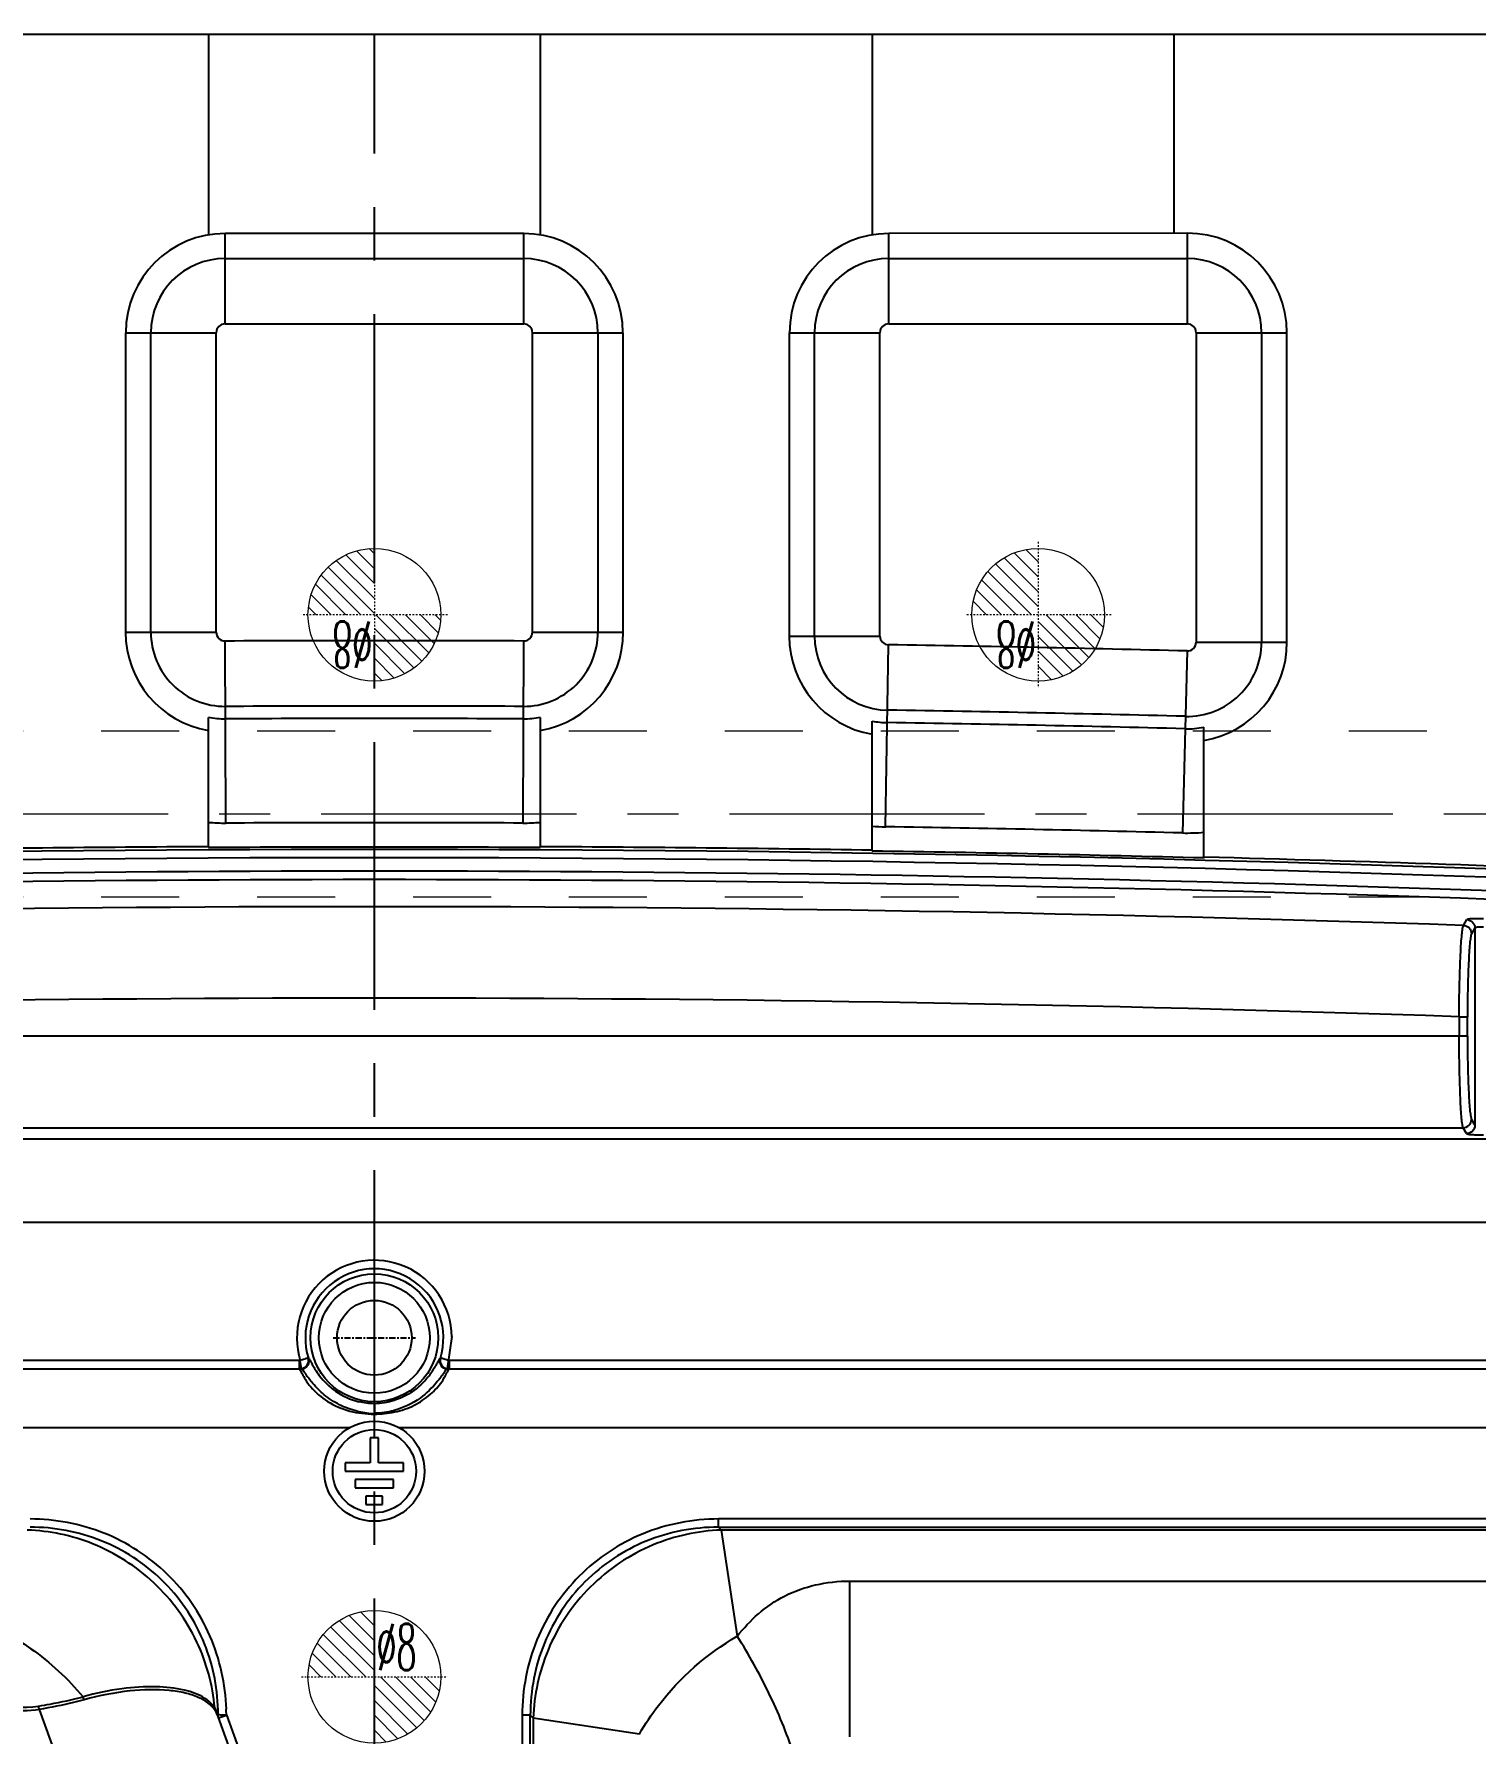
# Model space of a CAD drawing. Header units: millimetres. Extents: x 2634 to 3034, y 1430 to 1883.
# Drawn here: x 2813.1 to 2900, y 1780.2 to 1882.7 of the extents above; entities that cross this region are included whole.
import ezdxf
from ezdxf.enums import TextEntityAlignment as Align

# ---------------------------------------------------------------- set-up
doc = ezdxf.new("R2010")
doc.units = ezdxf.units.MM
doc.linetypes.add('CENTER', pattern=[0.6, 0.375, -0.075, 0.075, -0.075])
doc.linetypes.add('HIDDEN', pattern=[0.2, 0.1, -0.1])
doc.layers.add('cool', color=153, linetype='HIDDEN', lineweight=9)
doc.layers.add('epin', color=13, linetype='Continuous', lineweight=9)
doc.layers.add('DEFAULT_2', color=8, linetype='HIDDEN')
doc.styles.add('TXT05', font='txt.shx', dxfattribs={"width": 0.5, "bigfont": 'gbcbig.shx'})

# ---------------------------------------------------------------- blocks, each defined once
blk = doc.blocks.new('epin_ejp_8')
at = {"layer": 'epin'}
h = blk.add_hatch(dxfattribs=at)
h.set_pattern_fill('_ANSI31', color=123, scale=0.2, angle=90)
h.set_pattern_definition([(135, (170.5, -113), (-0.4490128, -0.4490128), [])])
h.paths.add_polyline_path([(0, 4, 0.414214), (-4, 0), (0, 0)])
h.paths.add_polyline_path([(4, 0), (0, 0), (0, -4, 0.414214)])
at = {"layer": 'epin', "color": 1, "linetype": 'CENTER', "ltscale": 0.16}
for p, q in [((0, -4.4), (0, 4.4)), ((-4.4, 0), (4.4, 0))]:
    blk.add_line(p, q, dxfattribs=at)
at = {"layer": 'epin'}
blk.add_circle((0, 0), 4, dxfattribs=at)
at = {"layer": 'epin', "color": 6, "style": 'TXT05', "width": 0.5}
blk.add_text('%%c8', height=2.8, dxfattribs=at).set_placement((1.33, 1.8), align=Align.MIDDLE)

msp = doc.modelspace()

# ---------------------------------------------------------------- linework, layer by layer
at = {"color": 7, "linetype": 'Continuous'}
for p, q in [((2678.63, 1882.67), (2988.63, 1882.67)), ((2823.63, 1882.67), (2823.63, 1870.59)), ((2843.63, 1882.67), (2843.63, 1870.59)), ((2863.63, 1882.67), (2863.63, 1870.59)), ((2881.81, 1882.67), (2881.81, 1870.67)), ((2824.63, 1865.2), (2824.63, 1870.65)), ((2842.63, 1870.65), (2824.63, 1870.65)), ((2842.63, 1865.2), (2842.63, 1870.65)), ((2882.63, 1870.67), (2864.63, 1870.65)), ((2864.63, 1865.2), (2864.63, 1870.65)), ((2882.63, 1865.2), (2882.63, 1870.67)), ((2824.63, 1869.14), (2842.63, 1869.14)), ((2864.63, 1869.14), (2882.63, 1869.14)), ((2818.63, 1864.67), (2818.63, 1846.62)), ((2818.63, 1864.67), (2824.1, 1864.67)), ((2820.16, 1846.62), (2820.16, 1864.67)), ((2824.1, 1846.62), (2824.1, 1864.67)), ((2824.63, 1865.2), (2842.63, 1865.2)), ((2843.15, 1864.67), (2843.15, 1846.62)), ((2843.15, 1864.67), (2848.63, 1864.67)), ((2847.09, 1864.67), (2847.09, 1846.62)), ((2848.63, 1846.62), (2848.63, 1864.67)), ((2858.63, 1864.67), (2858.63, 1846.39)), ((2858.63, 1864.67), (2864.1, 1864.67)), ((2860.16, 1846.39), (2860.16, 1864.67)), ((2864.1, 1846.39), (2864.1, 1864.67)), ((2864.63, 1865.2), (2882.63, 1865.2)), ((2883.15, 1864.67), (2883.15, 1846.02)), ((2883.15, 1864.67), (2888.63, 1864.67)), ((2887.09, 1864.67), (2887.09, 1846.02)), ((2888.63, 1846.02), (2888.63, 1864.67)), ((2818.63, 1846.62), (2824.1, 1846.62)), ((2843.15, 1846.62), (2848.63, 1846.62)), ((2858.63, 1846.39), (2864.1, 1846.39)), ((2824.68, 1835.12), (2824.63, 1846.09)), ((2842.62, 1846.09), (2842.57, 1835.12)), ((2864.44, 1834.89), (2864.62, 1845.86)), ((2882.61, 1845.49), (2882.33, 1834.52)), ((2883.15, 1846.02), (2888.63, 1846.02)), ((2823.63, 1833.69), (2823.63, 1841.49)), ((2843.63, 1841.49), (2843.63, 1833.69)), ((2863.63, 1833.48), (2863.63, 1841.27)), ((2883.63, 1833.06), (2883.63, 1840.9)), ((2899.27, 1828.95), (2899.48, 1829.3)), ((2899.96, 1828.8), (2899.75, 1828.45)), ((2899.96, 1828.8), (2899.96, 1816.91)), ((2899.01, 1823.45), (2899.01, 1822.27)), ((2899.01, 1823.45), (2899.51, 1823.45)), ((2899.51, 1822.27), (2899.51, 1823.45)), ((2899.51, 1822.27), (2763.13, 1822.27)), ((2763.04, 1816.76), (2899.25, 1816.76)), ((2899.46, 1816.41), (2899.25, 1816.76)), ((2899.75, 1817.26), (2899.96, 1816.91)), ((2903.56, 1816.07), (2763.12, 1816.07)), ((2763.93, 1811.06), (2903.32, 1811.06)), ((2838.29, 1804.17), (2838.02, 1802.24)), ((2829.12, 1802.2), (2709.19, 1802.2)), ((2829.16, 1802.73), (2760.19, 1802.73)), ((2760.19, 1802.23), (2829.09, 1802.23)), ((2829.09, 1802.73), (2829.09, 1802.23)), ((2829.09, 1802.23), (2829.12, 1802.2)), ((2829.29, 1802.78), (2829.16, 1802.74)), ((2829.23, 1802.24), (2829.16, 1802.74)), ((2829.23, 1802.24), (2829.25, 1802.22)), ((2829.8, 1802.65), (2829.82, 1802.62)), ((2838.09, 1802.74), (2837.77, 1802.84)), ((2837.99, 1802.21), (2838.02, 1802.24)), ((2907.06, 1802.73), (2838.09, 1802.73)), ((2958.07, 1802.2), (2838.13, 1802.2)), ((2838.15, 1802.22), (2838.16, 1802.23)), ((2838.16, 1802.23), (2838.16, 1802.73)), ((2838.16, 1802.23), (2907.06, 1802.23)), ((2833.63, 1800.14), (2833.63, 1799.57)), ((2709.19, 1798.7), (2832.16, 1798.7)), ((2835.09, 1798.7), (2958.07, 1798.7)), ((2854.37, 1792.69), (2854.37, 1793.18)), ((2934.18, 1793.18), (2854.37, 1793.18)), ((2854.37, 1792.69), (2854.54, 1792.51)), ((2854.37, 1792.69), (2934.18, 1792.69)), ((2933.48, 1792.51), (2854.54, 1792.51)), ((2854.54, 1792.51), (2855.5, 1786.11)), ((2862.28, 1780.06), (2862.28, 1789.44)), ((2862.28, 1789.44), (2902.8, 1789.44)), ((2816.14, 1774.27), (2813.44, 1781.7)), ((2824.19, 1781.45), (2824.22, 1781.36)), ((2826.49, 1775), (2824.21, 1781.28)), ((2824.24, 1781.19), (2824.48, 1781.28)), ((2824.71, 1781.37), (2826.37, 1776.8)), ((2842.54, 1781.35), (2842.54, 1776.8)), ((2843.03, 1781.35), (2842.54, 1781.35)), ((2843.03, 1776.87), (2843.03, 1781.35)), ((2843.21, 1781.17), (2843.03, 1781.35)), ((2843.21, 1781.17), (2843.21, 1776.82)), ((2849.61, 1780.22), (2843.21, 1781.17))]:
    msp.add_line(p, q, dxfattribs=at)
at = {"color": 1, "linetype": 'CENTER', "ltscale": 43}
msp.add_line((2833.63, 1462.67), (2833.63, 1882.67), dxfattribs=at)
at = {"color": 1, "linetype": 'CENTER'}
for p, q in [((2833.63, 1801.63), (2833.63, 1806.58)), ((2831.15, 1804.1), (2836.1, 1804.1))]:
    msp.add_line(p, q, dxfattribs=at)
at = {"color": 2, "linetype": 'Continuous'}
for p, q in [((2833.37, 1798.07), (2833.37, 1796.56)), ((2833.88, 1798.07), (2833.37, 1798.07)), ((2833.88, 1796.56), (2833.88, 1798.07)), ((2831.87, 1796.56), (2831.87, 1796.06)), ((2833.37, 1796.56), (2831.87, 1796.56)), ((2831.87, 1796.06), (2835.39, 1796.06)), ((2835.39, 1796.56), (2833.88, 1796.56)), ((2835.39, 1796.06), (2835.39, 1796.56)), ((2832.47, 1795.56), (2832.47, 1795.05)), ((2834.78, 1795.56), (2832.47, 1795.56)), ((2832.47, 1795.05), (2834.78, 1795.05)), ((2834.78, 1795.05), (2834.78, 1795.56)), ((2833.12, 1794.55), (2833.12, 1794.05)), ((2834.13, 1794.55), (2833.12, 1794.55)), ((2833.12, 1794.05), (2834.13, 1794.05)), ((2834.13, 1794.05), (2834.13, 1794.55))]:
    msp.add_line(p, q, dxfattribs=at)
at = {"color": 7, "linetype": 'Continuous'}
for radius in [3.85, 3.34]:
    msp.add_circle((2833.63, 1804.1), radius, dxfattribs=at)
at = {"color": 2, "linetype": 'Continuous'}
for centre, radius in [((2833.63, 1804.1), 2.25), ((2833.63, 1796.06), 3.02), ((2833.63, 1796.06), 2.51)]:
    msp.add_circle(centre, radius, dxfattribs=at)
at = {"color": 7, "linetype": 'Continuous'}
for centre, radius, start, end in [((2824.63, 1864.67), 5.98, 90, 180), ((2842.63, 1864.67), 5.98, 0, 90), ((2864.63, 1864.67), 5.98, 90, 180), ((2882.63, 1864.67), 6, 0, 90), ((2824.63, 1864.67), 4.47, 90, 180), ((2842.63, 1864.67), 4.47, 0, 90), ((2864.63, 1864.67), 4.47, 90, 180), ((2882.63, 1864.67), 4.47, 0, 90), ((2824.63, 1864.67), 0.528, 90, 180), ((2842.63, 1864.67), 0.528, 0, 90), ((2864.63, 1864.67), 0.528, 90, 180), ((2882.63, 1864.67), 0.528, 0, 90), ((2824.63, 1846.62), 6, 180, 260.4059), ((2824.63, 1846.62), 4.47, 180, 270.2739), ((2824.63, 1846.62), 0.528, 180, 270.2739), ((2842.63, 1846.62), 4.47, 269.738, 0), ((2842.63, 1846.62), 0.528, 269.738, 0), ((2842.63, 1846.62), 6, 279.5941, 0), ((2864.63, 1846.39), 6, 180, 260.4059), ((2864.63, 1846.39), 4.47, 180, 269.083), ((2864.63, 1846.39), 0.528, 180, 269.083), ((2833.83, -77.87), 1923.98, 89.73805, 90.27394), ((2833.83, -77.87), 1923.98, 88.54703, 89.08303), ((2882.63, 1846.02), 4.47, 268.547, 0), ((2882.63, 1846.02), 0.528, 268.547, 0), ((2882.63, 1846.02), 6, 279.5941, 0), ((2833.83, -77.87), 1920.04, 89.73805, 90.27394), ((2824.63, 1846.62), 5.22, 258.9548, 270.2739), ((2833.83, -77.87), 1919.29, 89.73805, 90.27394), ((2842.63, 1846.62), 5.22, 269.738, 281.0452), ((2864.63, 1846.39), 5.22, 258.9548, 269.083), ((2833.83, -77.87), 1919.29, 88.54703, 89.08303), ((2833.83, -77.87), 1920.04, 88.54703, 89.08303), ((2882.63, 1846.02), 5.22, 268.547, 281.0452), ((2824.63, 1846.62), 11.5, 265.0115, 270.2739), ((2833.83, -77.87), 1913.01, 89.73805, 90.27394), ((2842.63, 1846.62), 11.5, 269.738, 274.9885), ((2864.63, 1846.39), 11.5, 265.0115, 269.083), ((2833.83, -77.87), 1913.01, 88.54703, 89.08303), ((2882.63, 1846.02), 11.5, 268.547, 274.9885), ((2833.63, -73.55), 1907.08, 87.5925, 92.4075), ((2833.63, -73.55), 1906.58, 87.5925, 92.4075), ((2833.63, -73.42), 1907.14, 90.30043, 90.90132), ((2833.63, -73.42), 1907.09, 89.69956, 90.30044), ((2833.63, -73.42), 1907.14, 89.09868, 89.69957), ((2833.63, -73.42), 1907.09, 88.49765, 89.09865), ((2833.63, -73.42), 1907.14, 87.62152, 88.49769), ((2833.63, -73.87), 1906.09, 86.39965, 93.60035), ((2833.63, -73.87), 1905.58, 86.39965, 93.60035), ((2833.63, -73.6), 1903.68, 88.02393, 91.97443), ((2833.63, -73.6), 1898.17, 88.02598, 91.97461), ((2833.63, 1804.1), 4.67, 0.8186, 197.0772), ((2833.63, 1804.1), 4.16, 342.9513, 197.0483), ((2829.09, 1803.24), 1.01, 270.192, 278.1396), ((2829.11, 1803.21), 1.01, 270.3848, 278.7667), ((2829.16, 1802.74), 0.502, 3.7216, 16.3871), ((2821.95, 1798.32), 8.97, 28.8511, 29.0764), ((2838.14, 1803.21), 1.01, 261.2504, 269.6253), ((2838.16, 1803.24), 1.01, 261.8737, 269.8209), ((2833.31, 1804.58), 4.55, 316.1504, 321.4335), ((2833.05, 1804.78), 4.88, 321.4786, 325.9594), ((2833.63, 1804.21), 4.06, 256.6132, 269.9275), ((2833.62, 1804.2), 4.05, 270.0655, 287.3601), ((2833.95, 1805.23), 5.71, 256.1622, 265.7774), ((2833.94, 1805.08), 5.57, 265.8146, 266.7558), ((2833.62, 1804.2), 4.63, 270.0215, 284.91), ((2812.65, 1781.36), 11.57, 0.0239, 1.466), ((2812.56, 1781.35), 12.15, 0.095, 1.7203), ((2785.8, 1887.36), 112.91, 290.0302, 290.1578)]:
    msp.add_arc(centre, radius, start, end, dxfattribs=at)
for points, knots in [([(2899.01, 1823.45), (2899.01, 1824.12), (2899.02, 1825.09), (2899.06, 1826.34), (2899.09, 1827.14), (2899.12, 1827.82), (2899.17, 1828.35), (2899.2, 1828.69), (2899.24, 1828.87), (2899.26, 1828.93), (2899.27, 1828.95)], [0, 0, 0, 0, 0.363431, 0.529466, 0.677329, 0.802031, 0.899256, 0.965833, 0.98699, 1, 1, 1, 1]), ([(2899.27, 1828.95), (2899.39, 1828.95), (2899.65, 1828.84), (2899.75, 1828.58), (2899.75, 1828.45)], [0, 0, 0, 0, 0.500638, 1, 1, 1, 1]), ([(2900.48, 1829.34), (2900.36, 1829.35), (2900.13, 1829.35), (2899.82, 1829.35), (2899.62, 1829.34), (2899.52, 1829.32), (2899.49, 1829.3), (2899.48, 1829.3)], [0, 0, 0, 0, 0.369263, 0.685609, 0.904724, 0.966567, 1, 1, 1, 1]), ([(2899.48, 1829.3), (2899.6, 1829.29), (2899.86, 1829.18), (2899.96, 1828.92), (2899.96, 1828.8)], [0, 0, 0, 0, 0.500421, 1, 1, 1, 1]), ([(2900.47, 1828.84), (2900.4, 1828.85), (2900.29, 1828.85), (2900.13, 1828.85), (2900.03, 1828.83), (2899.97, 1828.81), (2899.96, 1828.8)], [0, 0, 0, 0, 0.363789, 0.676036, 0.894838, 1, 1, 1, 1]), ([(2899.75, 1828.45), (2899.72, 1828.4), (2899.7, 1828.23), (2899.65, 1827.91), (2899.61, 1827.42), (2899.58, 1826.81), (2899.55, 1826.07), (2899.52, 1824.94), (2899.51, 1824.06), (2899.51, 1823.45)], [0, 0, 0, 0, 0.034462, 0.100718, 0.198035, 0.322791, 0.47061, 0.636616, 1, 1, 1, 1]), ([(2899.25, 1816.76), (2899.24, 1816.78), (2899.22, 1816.84), (2899.19, 1817.03), (2899.15, 1817.37), (2899.11, 1817.9), (2899.08, 1818.58), (2899.05, 1819.38), (2899.02, 1820.63), (2899.01, 1821.6), (2899.01, 1822.27)], [0, 0, 0, 0, 0.013091, 0.034357, 0.101106, 0.198394, 0.323081, 0.470875, 0.636803, 1, 1, 1, 1]), ([(2899.51, 1822.27), (2899.51, 1821.66), (2899.52, 1820.78), (2899.55, 1819.64), (2899.58, 1818.91), (2899.61, 1818.29), (2899.65, 1817.81), (2899.7, 1817.48), (2899.73, 1817.31), (2899.75, 1817.26)], [0, 0, 0, 0, 0.363105, 0.528992, 0.676741, 0.801493, 0.898884, 0.965302, 1, 1, 1, 1]), ([(2899.25, 1816.76), (2899.38, 1816.76), (2899.64, 1816.87), (2899.75, 1817.13), (2899.75, 1817.26)], [0, 0, 0, 0, 0.500659, 1, 1, 1, 1]), ([(2899.96, 1816.91), (2899.96, 1816.78), (2899.85, 1816.52), (2899.59, 1816.41), (2899.46, 1816.41)], [0, 0, 0, 0, 0.499571, 1, 1, 1, 1]), ([(2899.46, 1816.41), (2899.47, 1816.4), (2899.5, 1816.39), (2899.56, 1816.37), (2899.66, 1816.36), (2899.84, 1816.34), (2900.11, 1816.33), (2900.34, 1816.33), (2900.47, 1816.33)], [0, 0, 0, 0, 0.032012, 0.095961, 0.191423, 0.31532, 0.631359, 1, 1, 1, 1]), ([(2829.12, 1802.2), (2829.14, 1802.17), (2829.19, 1802.08), (2829.24, 1801.99), (2829.28, 1801.93)], [0, 0, 0, 0, 0.351439, 1, 1, 1, 1]), ([(2829.23, 1802.24), (2829.35, 1802.26), (2829.59, 1802.39), (2829.67, 1802.65), (2829.66, 1802.77)], [0, 0, 0, 0, 0.500621, 1, 1, 1, 1]), ([(2829.67, 1802.86), (2829.71, 1802.72), (2829.67, 1802.41), (2829.4, 1802.23), (2829.26, 1802.21)], [0, 0, 0, 0, 0.499419, 1, 1, 1, 1]), ([(2829.49, 1801.92), (2829.44, 1801.98), (2829.37, 1802.08), (2829.3, 1802.18), (2829.26, 1802.21)], [0, 0, 0, 0, 0.646171, 1, 1, 1, 1]), ([(2829.48, 1802.84), (2829.47, 1802.83), (2829.41, 1802.81), (2829.34, 1802.79), (2829.29, 1802.78)], [0, 0, 0, 0, 0.224139, 1, 1, 1, 1]), ([(2829.66, 1802.81), (2829.66, 1802.79), (2829.64, 1802.86), (2829.63, 1802.88), (2829.59, 1802.88), (2829.55, 1802.85), (2829.51, 1802.84), (2829.48, 1802.84)], [0, 0, 0, 0, 0.224581, 0.352136, 0.438939, 0.676828, 1, 1, 1, 1]), ([(2829.67, 1802.86), (2829.69, 1802.84), (2829.73, 1802.78), (2829.76, 1802.72), (2829.79, 1802.68)], [0, 0, 0, 0, 0.368549, 1, 1, 1, 1]), ([(2829.82, 1802.62), (2829.83, 1802.6), (2829.89, 1802.49), (2829.95, 1802.38), (2830, 1802.3)], [0, 0, 0, 0, 0.213183, 1, 1, 1, 1]), ([(2830, 1802.3), (2830.02, 1802.27), (2830.12, 1802.11), (2830.23, 1801.95), (2830.31, 1801.83)], [0, 0, 0, 0, 0.222519, 1, 1, 1, 1]), ([(2837.27, 1802.34), (2837.26, 1802.31), (2837.2, 1802.22), (2837.14, 1802.12), (2837.09, 1802.05)], [0, 0, 0, 0, 0.230085, 1, 1, 1, 1]), ([(2837.41, 1802.58), (2837.4, 1802.56), (2837.36, 1802.48), (2837.31, 1802.4), (2837.27, 1802.34)], [0, 0, 0, 0, 0.222002, 1, 1, 1, 1]), ([(2837.58, 1802.86), (2837.55, 1802.83), (2837.5, 1802.74), (2837.45, 1802.64), (2837.41, 1802.58)], [0, 0, 0, 0, 0.353986, 1, 1, 1, 1]), ([(2837.99, 1802.21), (2837.96, 1802.19), (2837.91, 1802.12), (2837.82, 1801.99), (2837.71, 1801.83), (2837.57, 1801.64), (2837.47, 1801.52), (2837.42, 1801.46)], [0, 0, 0, 0, 0.124951, 0.249894, 0.499953, 0.749975, 1, 1, 1, 1]), ([(2837.58, 1802.86), (2837.54, 1802.73), (2837.58, 1802.41), (2837.85, 1802.23), (2837.99, 1802.21)], [0, 0, 0, 0, 0.499378, 1, 1, 1, 1]), ([(2837.61, 1802.88), (2837.57, 1802.75), (2837.61, 1802.43), (2837.88, 1802.26), (2838.02, 1802.24)], [0, 0, 0, 0, 0.49731, 1, 1, 1, 1]), ([(2837.77, 1802.84), (2837.74, 1802.84), (2837.71, 1802.86), (2837.67, 1802.86), (2837.65, 1802.87), (2837.63, 1802.89), (2837.6, 1802.86), (2837.6, 1802.84), (2837.59, 1802.82), (2837.59, 1802.81)], [0, 0, 0, 0, 0.313354, 0.438317, 0.54252, 0.626313, 0.717437, 0.895194, 1, 1, 1, 1]), ([(2837.69, 1801.45), (2837.8, 1801.61), (2837.92, 1801.84), (2838.06, 1802.09), (2838.11, 1802.18), (2838.13, 1802.2)], [0, 0, 0, 0, 0.675855, 0.884738, 1, 1, 1, 1]), ([(2829.28, 1801.93), (2829.34, 1801.82), (2829.49, 1801.54), (2829.94, 1800.92), (2830.81, 1800.19), (2832.14, 1799.61), (2833.13, 1799.51), (2833.63, 1799.49)], [0, 0, 0, 0, 0.076729, 0.179709, 0.436, 0.716258, 1, 1, 1, 1]), ([(2832.59, 1799.68), (2832.22, 1799.77), (2831.51, 1800.02), (2830.62, 1800.62), (2829.96, 1801.27), (2829.62, 1801.72), (2829.49, 1801.92)], [0, 0, 0, 0, 0.289603, 0.570355, 0.818745, 1, 1, 1, 1]), ([(2830.31, 1801.83), (2830.59, 1801.47), (2831.29, 1800.78), (2832.19, 1800.37), (2832.69, 1800.25)], [0, 0, 0, 0, 0.46897, 1, 1, 1, 1]), ([(2833.63, 1799.49), (2834.04, 1799.51), (2834.86, 1799.58), (2836.03, 1799.98), (2837, 1800.62), (2837.49, 1801.17), (2837.69, 1801.45)], [0, 0, 0, 0, 0.265393, 0.528729, 0.782906, 1, 1, 1, 1]), ([(2837.42, 1801.46), (2837.12, 1801.09), (2836.35, 1800.34), (2835.37, 1799.87), (2834.81, 1799.72)], [0, 0, 0, 0, 0.452137, 1, 1, 1, 1]), ([(2836.59, 1801.43), (2836.36, 1801.18), (2835.81, 1800.73), (2835.17, 1800.44), (2834.83, 1800.33)], [0, 0, 0, 0, 0.483651, 1, 1, 1, 1]), ([(2824.71, 1781.71), (2824.66, 1783.22), (2823.99, 1786.26), (2821.35, 1790.08), (2817.45, 1792.6), (2814.39, 1793.18), (2812.88, 1793.18)], [0, 0, 0, 0, 0.250057, 0.500016, 0.749972, 1, 1, 1, 1]), ([(2854.37, 1793.18), (2852.83, 1793.18), (2849.71, 1792.58), (2845.76, 1789.96), (2843.14, 1786.01), (2842.54, 1782.89), (2842.54, 1781.35)], [0, 0, 0, 0, 0.250044, 0.500006, 0.749966, 1, 1, 1, 1]), ([(2824.01, 1781.8), (2823.89, 1783.16), (2823.13, 1785.97), (2820.54, 1789.52), (2816.86, 1791.88), (2814.05, 1792.47), (2812.71, 1792.51)], [0, 0, 0, 0, 0.242456, 0.503048, 0.761921, 1, 1, 1, 1]), ([(2824.21, 1781.66), (2824.18, 1783.11), (2823.55, 1786.03), (2821.02, 1789.71), (2817.27, 1792.14), (2814.33, 1792.69), (2812.88, 1792.69)], [0, 0, 0, 0, 0.250106, 0.499988, 0.749879, 1, 1, 1, 1]), ([(2854.37, 1792.69), (2852.89, 1792.69), (2849.9, 1792.12), (2846.11, 1789.6), (2843.6, 1785.81), (2843.03, 1782.83), (2843.03, 1781.35)], [0, 0, 0, 0, 0.25012, 0.500004, 0.749885, 1, 1, 1, 1]), ([(2854.54, 1792.51), (2853.14, 1792.47), (2850.21, 1791.83), (2846.43, 1789.29), (2843.89, 1785.51), (2843.25, 1782.57), (2843.21, 1781.17)], [0, 0, 0, 0, 0.239514, 0.5, 0.760486, 1, 1, 1, 1]), ([(2855.5, 1786.11), (2855.88, 1786.6), (2856.74, 1787.53), (2858.34, 1788.62), (2860.23, 1789.29), (2861.59, 1789.44), (2862.28, 1789.44)], [0, 0, 0, 0, 0.240175, 0.481747, 0.734582, 1, 1, 1, 1]), ([(2811.76, 1786.11), (2812.16, 1785.88), (2813.75, 1784.86), (2815.16, 1783.56), (2816.08, 1782.47)], [0, 0, 0, 0, 0.244754, 1, 1, 1, 1]), ([(2849.61, 1780.22), (2849.95, 1780.82), (2851.51, 1783.15), (2853.67, 1785.06), (2855.5, 1786.11)], [0, 0, 0, 0, 0.248048, 1, 1, 1, 1]), ([(2858.89, 1779.06), (2858.48, 1780.3), (2857.47, 1782.72), (2856.21, 1785.01), (2855.5, 1786.11)], [0, 0, 0, 0, 0.500038, 1, 1, 1, 1]), ([(2823.42, 1782.37), (2823.04, 1782.61), (2822.07, 1782.95), (2820.36, 1783.12), (2818.3, 1782.98), (2816.84, 1782.68), (2816.08, 1782.47)], [0, 0, 0, 0, 0.176404, 0.404876, 0.682356, 1, 1, 1, 1]), ([(2824.04, 1781.64), (2823.8, 1782), (2823.17, 1782.41), (2822.19, 1782.72), (2820.81, 1782.93), (2818.75, 1782.87), (2817.05, 1782.54), (2816.15, 1782.29)], [0, 0, 0, 0, 0.156178, 0.257066, 0.374988, 0.660338, 1, 1, 1, 1]), ([(2813.44, 1781.7), (2812.8, 1781.58), (2811.47, 1781.61), (2810.22, 1782.02), (2809.65, 1782.31)], [0, 0, 0, 0, 0.503543, 1, 1, 1, 1]), ([(2809.76, 1782.52), (2810.04, 1782.38), (2811.18, 1781.91), (2812.48, 1781.75), (2813.39, 1781.9)], [0, 0, 0, 0, 0.249951, 1, 1, 1, 1]), ([(2813.39, 1781.9), (2813.63, 1781.94), (2814.53, 1782.1), (2815.42, 1782.29), (2816.08, 1782.47)], [0, 0, 0, 0, 0.257453, 1, 1, 1, 1]), ([(2813.44, 1781.7), (2813.43, 1781.71), (2813.42, 1781.78), (2813.4, 1781.85), (2813.39, 1781.9)], [0, 0, 0, 0, 0.235584, 1, 1, 1, 1]), ([(2816.15, 1782.29), (2815.93, 1782.23), (2815.04, 1782), (2814.13, 1781.82), (2813.44, 1781.7)], [0, 0, 0, 0, 0.240913, 1, 1, 1, 1]), ([(2824.01, 1781.8), (2823.97, 1781.85), (2823.81, 1782.07), (2823.59, 1782.25), (2823.42, 1782.37)], [0, 0, 0, 0, 0.234274, 1, 1, 1, 1]), ([(2824.19, 1781.45), (2824.18, 1781.47), (2824.14, 1781.56), (2824.1, 1781.64), (2824.07, 1781.7)], [0, 0, 0, 0, 0.267406, 1, 1, 1, 1]), ([(2824.21, 1781.28), (2824.2, 1781.3), (2824.17, 1781.39), (2824.13, 1781.48), (2824.1, 1781.54)], [0, 0, 0, 0, 0.268022, 1, 1, 1, 1]), ([(2824.71, 1781.37), (2824.6, 1781.36), (2824.44, 1781.36), (2824.27, 1781.37), (2824.22, 1781.37)], [0, 0, 0, 0, 0.653791, 1, 1, 1, 1])]:
    msp.add_open_spline(points, degree=3, knots=knots, dxfattribs=at)
for points in [[(2829.64, 1802.88), (2829.65, 1802.88), (2829.66, 1802.87), (2829.67, 1802.86)], [(2837.58, 1802.86), (2837.59, 1802.87), (2837.6, 1802.87), (2837.61, 1802.88)], [(2816.15, 1782.29), (2816.12, 1782.34), (2816.09, 1782.4), (2816.08, 1782.47)], [(2824.07, 1781.7), (2824.05, 1781.74), (2824.03, 1781.77), (2824.01, 1781.8)], [(2824.04, 1781.64), (2824.02, 1781.69), (2824.01, 1781.74), (2824.01, 1781.8)], [(2824.1, 1781.54), (2824.08, 1781.57), (2824.06, 1781.61), (2824.04, 1781.64)], [(2824.21, 1781.28), (2824.19, 1781.33), (2824.18, 1781.39), (2824.19, 1781.45)], [(2824.24, 1781.19), (2824.22, 1781.25), (2824.21, 1781.31), (2824.22, 1781.37)]]:
    msp.add_open_spline(points, degree=3, dxfattribs=at)
at = {"layer": 'cool', "ltscale": 47}
for p, q in [((2647.96, 1840.67), (3019.3, 1840.67)), ((2647.96, 1830.67), (3019.3, 1830.67))]:
    msp.add_line(p, q, dxfattribs=at)
at = {"layer": 'cool', "color": 1, "linetype": 'CENTER', "ltscale": 41}
msp.add_line((2633.63, 1835.67), (3033.63, 1835.67), dxfattribs=at)
at = {"layer": 'DEFAULT_2', "color": 8, "linetype": 'HIDDEN', "ltscale": 0.04}
for p, q in [((2823.63, 1833.64), (2823.63, 1833.69)), ((2843.63, 1833.69), (2843.63, 1833.64)), ((2863.63, 1833.48), (2863.63, 1833.43)), ((2883.63, 1833.06), (2883.63, 1833.01))]:
    msp.add_line(p, q, dxfattribs=at)
at = {"layer": 'DEFAULT_2', "color": 8, "linetype": 'HIDDEN', "ltscale": 0.02}
msp.add_line((2838.13, 1802.2), (2838.15, 1802.22), dxfattribs=at)

# ---------------------------------------------------------------- block references
at = {"layer": 'epin', "rotation": 180}
for p in [(2833.63, 1847.67), (2873.63, 1847.67)]:
    msp.add_blockref('epin_ejp_8', p, dxfattribs=at)
at = {"layer": 'epin'}
msp.add_blockref('epin_ejp_8', (2833.63, 1783.67), dxfattribs=at)

doc.saveas('drawing.dxf')
